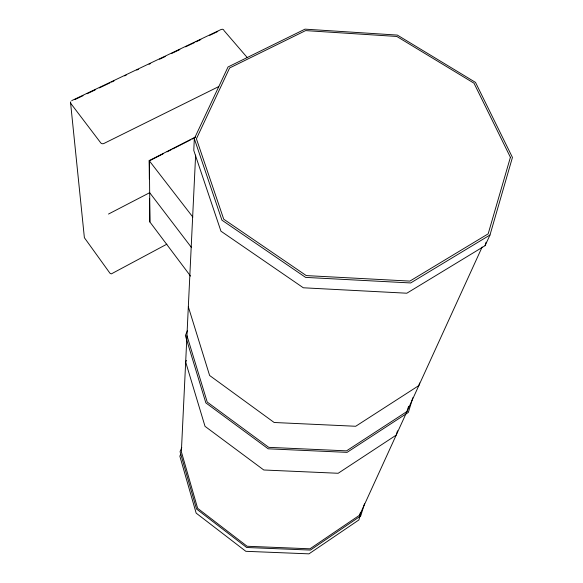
<?xml version="1.0" encoding="UTF-8"?>
<svg xmlns="http://www.w3.org/2000/svg" width="583" height="583" viewBox="0 0 583 583"><rect width="100%" height="100%" fill="white"/><g stroke="black" fill="none" stroke-linecap="round" stroke-linejoin="round"><path stroke-width="0.87" d="M194.314 138.674L193.782 150.443L220.957 231.196L303.32 287.783L406.825 293.213L485.078 245.683L489.99 235.007L512.442 157.439L475.509 82.4L397.336 35.082L305.004 29.15L228.026 66.972L194.314 138.674L221.926 220.17L305.587 277.391L410.672 282.952L489.99 235.007M195.626 155.1L181.357 451.738L197.63 508.31L247.112 546.256L309.967 548.807L359.631 515.153L482.156 247.003M485.078 245.683L486.091 242.185M419.622 382.98L418.834 385.582L355.71 426.268L274.163 422.493L209.618 375.488L188.331 306.789M408.581 406.293L407.007 411.474L346.528 450.856L268.734 447.343L207.22 402.073L186.946 335.64M412.808 397.744L408.348 412.414L347.074 452.364L268.195 448.808L205.857 402.897L185.35 335.56L187.5 330.539M397.519 430.822L396.2 435.122L338.162 473.272L263.778 469.993L205.027 426.341L185.671 362.043L186.378 360.374M359.631 515.153L360.44 512.544M360.731 513.944L358.858 519.963L308.968 553.85L245.837 551.307L196.158 513.127L179.856 456.205L180.533 454.536M364.484 503.821L360.709 515.94L310.382 550.075L246.667 547.495L196.522 509.017L180.067 451.679L181.772 447.482M166.876 244.168L111.317 273.893L109.968 273.238L84.382 237.711L70.558 102.659M108.496 214.056L149.671 192.689L191.516 247.564M149.758 160.325L195.4 137.056M190.561 276.116L149.955 222.057L149.372 160.872L163.051 153.89M167.073 151.842L171.096 149.787M172.706 148.971L179.149 145.684M179.95 145.276L190.473 139.905M192.099 139.082L195.334 137.428M218.734 86.583L103.898 143.484A2.296 1.844 -1.4 0 1 100.757 142.886L70.871 103.534A2.245 1.764 -2.3 0 1 70.856 101.77M71.753 100.604L221.227 29.427L222.64 29.245L223.777 29.901M74.923 99.555L83.063 95.678M87.137 93.739L95.277 89.862M99.343 87.924L109.925 82.881M111.557 82.101L113.998 80.942M124.594 75.892L126.219 75.12M136.816 70.069L138.441 69.297M149.029 64.254L150.654 63.481M159.582 59.226L165.266 56.522M171.759 53.425L179.87 49.562M185.554 46.851L194.416 42.632M196.034 41.867L200.865 39.564M209.734 35.337L217.794 31.497M223.959 30.505L247.381 57.724M149.372 160.872L192.82 217.051M149.161 160.267L149.35 179.316M149.532 198.373L149.765 221.963M510.409 157.315L488.168 233.841L409.9 281.093L306.264 275.591L223.726 219.193L196.413 138.798L229.615 67.985L305.609 30.6L396.819 36.459L474.008 83.209L510.409 157.315"/></g></svg>
